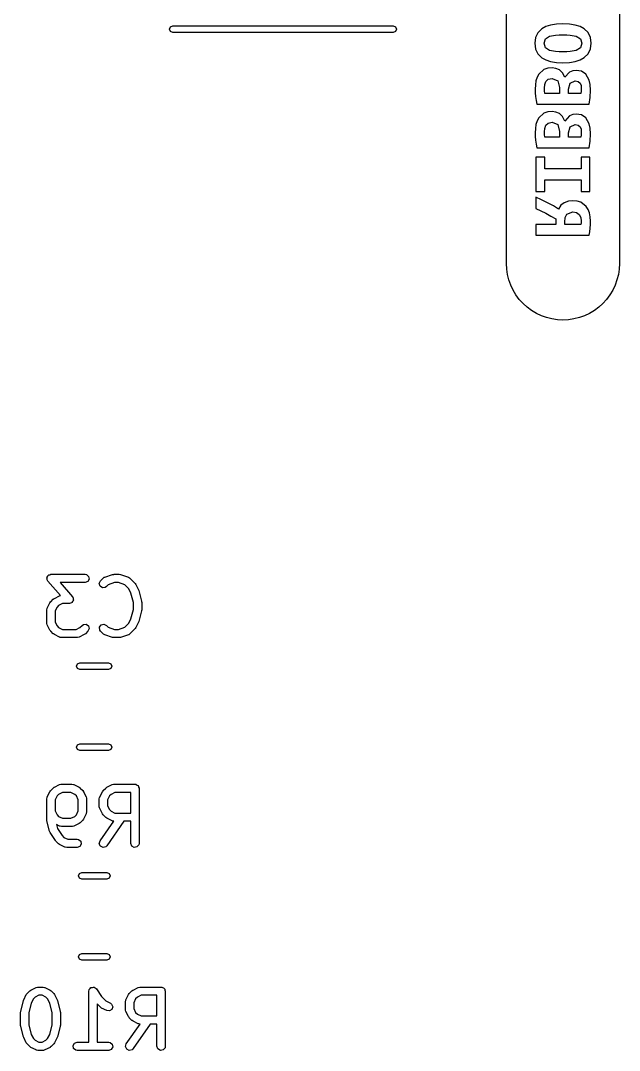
# Model space of a CAD drawing. Extents: x 84 to 124, y -233 to -38.
# Drawn here: x 111.44 to 122.31, y -187.23 to -168.53 of the extents above; entities that cross this region are included whole.
import ezdxf

# ---------------------------------------------------------------- set-up
doc = ezdxf.new("R2010")
doc.units = 0
doc.layers.add('BLACK', color=7, linetype='CONTINUOUS')

msp = doc.modelspace()

# ---------------------------------------------------------------- linework, layer by layer
at = {"layer": 'BLACK', "linetype": 'CONTINUOUS'}
for p, q in [((120.26, -172.942), (120.26, -158.548)), ((122.31, -158.548), (122.31, -172.942)), ((114.145, -168.685), (114.163, -168.643)), ((114.163, -168.643), (114.205, -168.625)), ((114.205, -168.625), (118.205, -168.625)), ((118.205, -168.625), (118.247, -168.643)), ((118.247, -168.643), (118.265, -168.685)), ((120.974, -168.641), (120.902, -168.681)), ((121.062, -168.612), (120.974, -168.641)), ((121.166, -168.595), (121.062, -168.612)), ((121.285, -168.589), (121.166, -168.595)), ((121.404, -168.595), (121.285, -168.589)), ((121.508, -168.612), (121.404, -168.595)), ((121.596, -168.64), (121.508, -168.612)), ((121.668, -168.679), (121.596, -168.64)), ((114.163, -168.727), (114.145, -168.685)), ((114.205, -168.745), (114.163, -168.727)), ((118.205, -168.745), (114.205, -168.745)), ((118.247, -168.727), (118.205, -168.745)), ((118.265, -168.685), (118.247, -168.727)), ((120.83, -168.751), (120.787, -168.838)), ((120.902, -168.681), (120.83, -168.751)), ((120.969, -168.863), (121.043, -168.815)), ((121.043, -168.815), (121.152, -168.793)), ((121.152, -168.793), (121.216, -168.789)), ((121.216, -168.789), (121.285, -168.787)), ((121.285, -168.787), (121.354, -168.789)), ((121.354, -168.789), (121.419, -168.793)), ((121.419, -168.793), (121.528, -168.815)), ((121.528, -168.815), (121.601, -168.862)), ((121.74, -168.749), (121.668, -168.679)), ((121.783, -168.837), (121.74, -168.749)), ((120.787, -168.838), (120.772, -168.941)), ((120.772, -168.941), (120.787, -169.048)), ((120.942, -168.943), (120.969, -168.863)), ((120.969, -169.024), (120.942, -168.943)), ((121.601, -168.862), (121.628, -168.943)), ((121.628, -168.943), (121.601, -169.024)), ((121.798, -168.943), (121.783, -168.837)), ((121.783, -169.046), (121.798, -168.943)), ((120.787, -169.048), (120.83, -169.136)), ((120.83, -169.136), (120.902, -169.206)), ((120.902, -169.206), (120.974, -169.246)), ((121.042, -169.071), (120.969, -169.024)), ((121.151, -169.093), (121.042, -169.071)), ((121.216, -169.097), (121.151, -169.093)), ((121.285, -169.099), (121.216, -169.097)), ((121.354, -169.097), (121.285, -169.099)), ((121.418, -169.093), (121.354, -169.097)), ((121.527, -169.071), (121.418, -169.093)), ((121.601, -169.024), (121.527, -169.071)), ((121.596, -169.244), (121.668, -169.203)), ((121.668, -169.203), (121.74, -169.133)), ((121.74, -169.133), (121.783, -169.046)), ((120.974, -169.246), (121.062, -169.274)), ((121.09, -169.389), (121.008, -169.397)), ((121.062, -169.274), (121.166, -169.291)), ((121.156, -169.398), (121.09, -169.389)), ((121.166, -169.291), (121.285, -169.297)), ((121.285, -169.297), (121.404, -169.291)), ((121.404, -169.291), (121.508, -169.274)), ((121.508, -169.274), (121.596, -169.244)), ((120.815, -169.557), (120.795, -169.623)), ((120.846, -169.501), (120.815, -169.557)), ((120.941, -169.419), (120.846, -169.501)), ((121.008, -169.397), (120.941, -169.419)), ((121.019, -169.597), (121.09, -169.581)), ((121.09, -169.581), (121.192, -169.626)), ((121.22, -169.425), (121.156, -169.398)), ((121.275, -169.477), (121.22, -169.425)), ((121.318, -169.561), (121.275, -169.477)), ((121.404, -169.469), (121.318, -169.561)), ((121.462, -169.444), (121.404, -169.469)), ((121.528, -169.435), (121.462, -169.444)), ((121.62, -169.449), (121.528, -169.435)), ((121.703, -169.503), (121.62, -169.449)), ((121.764, -169.613), (121.703, -169.503)), ((120.784, -169.696), (120.78, -169.775)), ((120.795, -169.623), (120.784, -169.696)), ((120.95, -169.759), (120.956, -169.694)), ((120.952, -169.807), (120.95, -169.759)), ((120.956, -169.694), (120.976, -169.638)), ((120.976, -169.638), (121.019, -169.597)), ((121.192, -169.626), (121.223, -169.748)), ((121.223, -169.748), (121.223, -169.853)), ((121.385, -169.776), (121.418, -169.664)), ((121.418, -169.664), (121.507, -169.626)), ((121.507, -169.626), (121.564, -169.637)), ((121.564, -169.637), (121.597, -169.667)), ((121.597, -169.667), (121.613, -169.711)), ((121.613, -169.711), (121.617, -169.764)), ((121.617, -169.764), (121.615, -169.81)), ((121.781, -169.693), (121.764, -169.613)), ((121.787, -169.794), (121.781, -169.693)), ((120.78, -169.775), (120.782, -169.841)), ((120.782, -169.841), (120.787, -169.91)), ((120.787, -169.91), (120.796, -169.979)), ((120.956, -169.853), (120.952, -169.807)), ((121.223, -169.853), (120.956, -169.853)), ((121.385, -169.853), (121.385, -169.776)), ((121.61, -169.853), (121.385, -169.853)), ((121.615, -169.81), (121.61, -169.853)), ((121.763, -170.048), (121.78, -169.926)), ((121.78, -169.926), (121.787, -169.794)), ((120.796, -169.979), (120.809, -170.048)), ((120.809, -170.048), (121.763, -170.048)), ((120.846, -170.295), (120.815, -170.351)), ((120.941, -170.213), (120.846, -170.295)), ((121.008, -170.19), (120.941, -170.213)), ((121.09, -170.183), (121.008, -170.19)), ((121.156, -170.192), (121.09, -170.183)), ((121.22, -170.219), (121.156, -170.192)), ((121.275, -170.27), (121.22, -170.219)), ((121.318, -170.354), (121.275, -170.27)), ((121.404, -170.263), (121.318, -170.354)), ((121.462, -170.237), (121.404, -170.263)), ((121.528, -170.229), (121.462, -170.237)), ((121.62, -170.243), (121.528, -170.229)), ((121.703, -170.297), (121.62, -170.243)), ((121.764, -170.407), (121.703, -170.297)), ((120.784, -170.49), (120.78, -170.569)), ((120.795, -170.417), (120.784, -170.49)), ((120.815, -170.351), (120.795, -170.417)), ((120.95, -170.553), (120.956, -170.488)), ((120.956, -170.488), (120.976, -170.431)), ((120.976, -170.431), (121.019, -170.391)), ((121.019, -170.391), (121.09, -170.375)), ((121.09, -170.375), (121.192, -170.42)), ((121.192, -170.42), (121.223, -170.542)), ((121.385, -170.57), (121.418, -170.457)), ((121.418, -170.457), (121.507, -170.419)), ((121.507, -170.419), (121.564, -170.431)), ((121.564, -170.431), (121.597, -170.461)), ((121.597, -170.461), (121.613, -170.505)), ((121.613, -170.505), (121.617, -170.558)), ((121.781, -170.487), (121.764, -170.407)), ((121.787, -170.588), (121.781, -170.487)), ((120.78, -170.569), (120.782, -170.635)), ((120.782, -170.635), (120.787, -170.704)), ((120.952, -170.601), (120.95, -170.553)), ((120.956, -170.646), (120.952, -170.601)), ((121.223, -170.646), (120.956, -170.646)), ((121.223, -170.542), (121.223, -170.646)), ((121.385, -170.646), (121.385, -170.57)), ((121.61, -170.646), (121.385, -170.646)), ((121.615, -170.604), (121.61, -170.646)), ((121.617, -170.558), (121.615, -170.604)), ((121.78, -170.719), (121.787, -170.588)), ((120.787, -170.704), (120.796, -170.773)), ((120.796, -170.773), (120.809, -170.842)), ((120.809, -170.842), (121.763, -170.842)), ((121.763, -170.842), (121.78, -170.719)), ((120.955, -171.012), (120.793, -171.012)), ((120.793, -171.012), (120.793, -171.635)), ((120.955, -171.224), (120.955, -171.012)), ((121.776, -171.012), (121.614, -171.012)), ((121.614, -171.012), (121.614, -171.224)), ((121.776, -171.635), (121.776, -171.012)), ((121.614, -171.224), (120.955, -171.224)), ((120.955, -171.635), (120.955, -171.421)), ((120.955, -171.421), (121.614, -171.421)), ((121.614, -171.421), (121.614, -171.635)), ((120.793, -171.635), (120.955, -171.635)), ((121.614, -171.635), (121.776, -171.635)), ((120.897, -171.784), (120.793, -171.739)), ((120.793, -171.739), (120.793, -171.943)), ((121.006, -171.839), (120.897, -171.784)), ((121.383, -171.812), (121.309, -171.839)), ((121.464, -171.804), (121.383, -171.812)), ((121.542, -171.81), (121.464, -171.804)), ((121.608, -171.83), (121.542, -171.81)), ((120.793, -171.943), (120.886, -171.983)), ((120.886, -171.983), (120.976, -172.028)), ((121.111, -171.897), (121.006, -171.839)), ((121.202, -171.955), (121.111, -171.897)), ((121.247, -171.885), (121.202, -171.955)), ((121.309, -171.839), (121.247, -171.885)), ((121.356, -172.047), (121.466, -172.002)), ((121.466, -172.002), (121.533, -172.014)), ((121.709, -171.905), (121.608, -171.83)), ((121.743, -171.959), (121.709, -171.905)), ((121.768, -172.023), (121.743, -171.959)), ((120.976, -172.028), (121.065, -172.079)), ((121.065, -172.079), (121.155, -172.132)), ((121.155, -172.132), (121.155, -172.234)), ((121.317, -172.191), (121.326, -172.105)), ((121.317, -172.234), (121.317, -172.191)), ((121.326, -172.105), (121.356, -172.047)), ((121.533, -172.014), (121.58, -172.05)), ((121.58, -172.05), (121.608, -172.105)), ((121.608, -172.105), (121.617, -172.175)), ((121.617, -172.175), (121.616, -172.202)), ((121.782, -172.095), (121.768, -172.023)), ((121.787, -172.175), (121.782, -172.095)), ((121.785, -172.231), (121.787, -172.175)), ((121.155, -172.234), (120.793, -172.234)), ((120.793, -172.234), (120.793, -172.429)), ((121.612, -172.234), (121.317, -172.234)), ((121.616, -172.202), (121.612, -172.234)), ((121.761, -172.429), (121.773, -172.366)), ((121.773, -172.366), (121.781, -172.297)), ((121.781, -172.297), (121.785, -172.231)), ((120.793, -172.429), (121.761, -172.429)), ((120.265, -173.042), (120.26, -172.942)), ((122.31, -172.942), (122.305, -173.042)), ((120.279, -173.142), (120.265, -173.042)), ((122.305, -173.042), (122.291, -173.142)), ((120.304, -173.239), (120.279, -173.142)), ((120.338, -173.334), (120.304, -173.239)), ((122.266, -173.239), (122.232, -173.334)), ((122.291, -173.142), (122.266, -173.239)), ((120.381, -173.425), (120.338, -173.334)), ((120.432, -173.511), (120.381, -173.425)), ((122.189, -173.425), (122.138, -173.511)), ((122.232, -173.334), (122.189, -173.425)), ((120.492, -173.592), (120.432, -173.511)), ((120.56, -173.667), (120.492, -173.592)), ((120.634, -173.734), (120.56, -173.667)), ((122.01, -173.667), (121.936, -173.734)), ((122.078, -173.592), (122.01, -173.667)), ((122.138, -173.511), (122.078, -173.592)), ((120.715, -173.794), (120.634, -173.734)), ((120.802, -173.846), (120.715, -173.794)), ((120.893, -173.889), (120.802, -173.846)), ((121.768, -173.846), (121.677, -173.889)), ((121.855, -173.794), (121.768, -173.846)), ((121.936, -173.734), (121.855, -173.794)), ((120.987, -173.923), (120.893, -173.889)), ((121.085, -173.947), (120.987, -173.923)), ((121.184, -173.962), (121.085, -173.947)), ((121.285, -173.967), (121.184, -173.962)), ((121.386, -173.962), (121.285, -173.967)), ((121.485, -173.947), (121.386, -173.962)), ((121.583, -173.923), (121.485, -173.947)), ((121.677, -173.889), (121.583, -173.923)), ((111.916, -178.646), (111.919, -178.641)), ((111.92, -178.666), (111.916, -178.646)), ((111.919, -178.635), (111.932, -178.619)), ((111.919, -178.641), (111.919, -178.635)), ((111.92, -178.686), (111.92, -178.666)), ((111.925, -178.694), (111.92, -178.686)), ((111.925, -178.697), (111.925, -178.694)), ((111.928, -178.699), (111.925, -178.697)), ((111.934, -178.709), (111.928, -178.699)), ((111.932, -178.619), (111.942, -178.602)), ((112.162, -178.969), (111.934, -178.709)), ((111.942, -178.602), (111.948, -178.6)), ((111.948, -178.6), (111.951, -178.595)), ((111.951, -178.595), (111.971, -178.591)), ((111.971, -178.591), (111.99, -178.584)), ((111.99, -178.584), (112.609, -178.584)), ((112.609, -178.734), (112.156, -178.734)), ((112.156, -178.734), (112.38, -178.991)), ((112.609, -178.584), (112.635, -178.589)), ((112.658, -178.717), (112.609, -178.734)), ((112.635, -178.589), (112.674, -178.622)), ((112.683, -178.672), (112.658, -178.717)), ((112.674, -178.622), (112.683, -178.672)), ((112.868, -178.748), (112.89, -178.702)), ((112.89, -178.702), (112.937, -178.654)), ((112.937, -178.654), (112.959, -178.639)), ((112.959, -178.639), (112.963, -178.639)), ((112.963, -178.639), (112.967, -178.636)), ((112.967, -178.636), (113.109, -178.588)), ((113.145, -178.734), (113.031, -178.773)), ((113.109, -178.588), (113.132, -178.585)), ((113.132, -178.585), (113.133, -178.584)), ((113.133, -178.584), (113.228, -178.584)), ((113.216, -178.734), (113.145, -178.734)), ((113.331, -178.773), (113.216, -178.734)), ((113.228, -178.584), (113.25, -178.588)), ((113.25, -178.588), (113.252, -178.588)), ((113.252, -178.588), (113.395, -178.636)), ((113.395, -178.636), (113.418, -178.648)), ((113.418, -178.648), (113.42, -178.652)), ((113.42, -178.652), (113.424, -178.654)), ((113.424, -178.654), (113.52, -178.749)), ((112.881, -178.798), (112.868, -178.748)), ((112.923, -178.827), (112.881, -178.798)), ((112.974, -178.823), (112.923, -178.827)), ((112.996, -178.808), (112.974, -178.823)), ((113.031, -178.773), (112.996, -178.808)), ((113.405, -178.847), (113.331, -178.773)), ((113.443, -178.924), (113.405, -178.847)), ((113.487, -179.097), (113.443, -178.924)), ((113.52, -178.749), (113.532, -178.768)), ((113.532, -178.768), (113.534, -178.769)), ((113.534, -178.769), (113.581, -178.864)), ((113.581, -178.864), (113.585, -178.876)), ((113.585, -178.876), (113.587, -178.879)), ((113.587, -178.879), (113.634, -179.07)), ((111.923, -179.197), (111.971, -179.102)), ((111.971, -179.102), (111.984, -179.084)), ((111.984, -179.084), (111.985, -179.083)), ((111.985, -179.083), (112.032, -179.035)), ((112.032, -179.035), (112.051, -179.022)), ((112.051, -179.022), (112.052, -179.021)), ((112.052, -179.021), (112.147, -178.973)), ((112.198, -179.115), (112.13, -179.15)), ((112.147, -178.973), (112.162, -178.969)), ((112.324, -179.115), (112.198, -179.115)), ((112.343, -179.108), (112.324, -179.115)), ((112.362, -179.104), (112.343, -179.108)), ((112.366, -179.1), (112.362, -179.104)), ((112.372, -179.098), (112.366, -179.1)), ((112.382, -179.08), (112.372, -179.098)), ((112.38, -178.991), (112.386, -179.001)), ((112.395, -179.065), (112.382, -179.08)), ((112.386, -179.001), (112.389, -179.003)), ((112.389, -179.003), (112.389, -179.006)), ((112.389, -179.006), (112.394, -179.013)), ((112.394, -179.013), (112.394, -179.033)), ((112.394, -179.033), (112.397, -179.053)), ((112.397, -179.053), (112.394, -179.059)), ((112.394, -179.059), (112.395, -179.065)), ((113.487, -179.222), (113.487, -179.097)), ((113.634, -179.07), (113.636, -179.085)), ((113.636, -179.085), (113.637, -179.088)), ((113.637, -179.088), (113.637, -179.231)), ((111.915, -179.231), (111.92, -179.205)), ((111.915, -179.469), (111.915, -179.231)), ((111.92, -179.205), (111.923, -179.202)), ((111.923, -179.202), (111.923, -179.197)), ((112.1, -179.18), (112.065, -179.249)), ((112.065, -179.249), (112.065, -179.451)), ((112.13, -179.15), (112.1, -179.18)), ((113.443, -179.395), (113.487, -179.222)), ((113.634, -179.249), (113.587, -179.439)), ((113.637, -179.231), (113.634, -179.246)), ((113.634, -179.246), (113.634, -179.249)), ((111.917, -179.473), (111.915, -179.469)), ((111.916, -179.477), (111.917, -179.473)), ((111.923, -179.502), (111.916, -179.477)), ((112.065, -179.451), (112.1, -179.52)), ((112.9, -179.503), (112.949, -179.489)), ((112.949, -179.489), (112.996, -179.511)), ((113.331, -179.546), (113.405, -179.472)), ((113.405, -179.472), (113.443, -179.395)), ((113.581, -179.455), (113.534, -179.55)), ((113.582, -179.451), (113.581, -179.455)), ((113.587, -179.439), (113.582, -179.451)), ((111.971, -179.598), (111.923, -179.502)), ((111.972, -179.599), (111.971, -179.598)), ((111.985, -179.617), (111.972, -179.599)), ((112.032, -179.665), (111.985, -179.617)), ((112.034, -179.665), (112.032, -179.665)), ((112.052, -179.679), (112.034, -179.665)), ((112.1, -179.52), (112.13, -179.55)), ((112.13, -179.55), (112.198, -179.584)), ((112.198, -179.584), (112.449, -179.584)), ((112.449, -179.584), (112.517, -179.55)), ((112.517, -179.55), (112.556, -179.511)), ((112.556, -179.511), (112.578, -179.496)), ((112.578, -179.496), (112.629, -179.492)), ((112.596, -179.678), (112.595, -179.679)), ((112.615, -179.665), (112.596, -179.678)), ((112.662, -179.617), (112.615, -179.665)), ((112.629, -179.492), (112.671, -179.521)), ((112.684, -179.571), (112.662, -179.617)), ((112.671, -179.521), (112.684, -179.571)), ((112.87, -179.545), (112.9, -179.503)), ((112.875, -179.596), (112.87, -179.545)), ((112.89, -179.617), (112.875, -179.596)), ((112.937, -179.665), (112.89, -179.617)), ((112.941, -179.667), (112.937, -179.665)), ((112.944, -179.671), (112.941, -179.667)), ((112.967, -179.683), (112.944, -179.671)), ((112.996, -179.511), (113.031, -179.546)), ((113.031, -179.546), (113.145, -179.584)), ((113.145, -179.584), (113.216, -179.584)), ((113.216, -179.584), (113.331, -179.546)), ((113.424, -179.665), (113.403, -179.68)), ((113.52, -179.57), (113.424, -179.665)), ((113.534, -179.55), (113.52, -179.568)), ((113.52, -179.568), (113.52, -179.57)), ((112.147, -179.726), (112.052, -179.679)), ((112.152, -179.727), (112.147, -179.726)), ((112.155, -179.73), (112.152, -179.727)), ((112.181, -179.734), (112.155, -179.73)), ((112.466, -179.734), (112.181, -179.734)), ((112.471, -179.733), (112.466, -179.734)), ((112.475, -179.734), (112.471, -179.733)), ((112.5, -179.726), (112.475, -179.734)), ((112.595, -179.679), (112.5, -179.726)), ((113.109, -179.731), (112.967, -179.683)), ((113.111, -179.73), (113.109, -179.731)), ((113.133, -179.734), (113.111, -179.73)), ((113.228, -179.734), (113.133, -179.734)), ((113.23, -179.734), (113.228, -179.734)), ((113.252, -179.731), (113.23, -179.734)), ((113.395, -179.683), (113.252, -179.731)), ((113.398, -179.68), (113.395, -179.683)), ((113.403, -179.68), (113.398, -179.68)), ((112.455, -180.25), (112.472, -180.208)), ((112.472, -180.208), (112.515, -180.19)), ((112.515, -180.19), (113.037, -180.19)), ((113.037, -180.19), (113.08, -180.208)), ((113.08, -180.208), (113.097, -180.25)), ((112.472, -180.292), (112.455, -180.25)), ((112.515, -180.31), (112.472, -180.292)), ((113.037, -180.31), (112.515, -180.31)), ((113.08, -180.292), (113.037, -180.31)), ((113.097, -180.25), (113.08, -180.292)), ((112.455, -181.72), (112.472, -181.678)), ((112.472, -181.762), (112.455, -181.72)), ((112.472, -181.678), (112.515, -181.66)), ((112.515, -181.66), (113.037, -181.66)), ((113.037, -181.66), (113.08, -181.678)), ((113.08, -181.678), (113.097, -181.72)), ((113.097, -181.72), (113.08, -181.762)), ((112.515, -181.78), (112.472, -181.762)), ((113.037, -181.78), (112.515, -181.78)), ((113.08, -181.762), (113.037, -181.78)), ((111.985, -182.512), (112.032, -182.464)), ((112.032, -182.464), (112.051, -182.451)), ((112.051, -182.451), (112.052, -182.45)), ((112.052, -182.45), (112.147, -182.402)), ((112.147, -182.402), (112.172, -182.395)), ((112.172, -182.395), (112.177, -182.396)), ((112.177, -182.396), (112.181, -182.394)), ((112.181, -182.394), (112.371, -182.394)), ((112.371, -182.394), (112.397, -182.399)), ((112.397, -182.399), (112.4, -182.402)), ((112.4, -182.402), (112.405, -182.402)), ((112.405, -182.402), (112.5, -182.45)), ((112.5, -182.45), (112.518, -182.463)), ((112.518, -182.463), (112.52, -182.464)), ((112.52, -182.464), (112.567, -182.512)), ((112.937, -182.512), (112.985, -182.464)), ((112.985, -182.464), (113.003, -182.451)), ((113.003, -182.451), (113.004, -182.45)), ((113.004, -182.45), (113.1, -182.402)), ((113.1, -182.402), (113.125, -182.395)), ((113.125, -182.395), (113.129, -182.396)), ((113.129, -182.396), (113.133, -182.394)), ((113.133, -182.394), (113.514, -182.394)), ((113.514, -182.394), (113.524, -182.396)), ((113.524, -182.396), (113.527, -182.396)), ((113.527, -182.396), (113.53, -182.397)), ((113.53, -182.397), (113.54, -182.399)), ((113.54, -182.399), (113.555, -182.411)), ((113.555, -182.411), (113.572, -182.421)), ((113.572, -182.421), (113.574, -182.428)), ((113.574, -182.428), (113.579, -182.432)), ((113.579, -182.432), (113.582, -182.451)), ((113.582, -182.451), (113.589, -182.469)), ((113.589, -182.469), (113.589, -183.469)), ((111.915, -182.66), (111.92, -182.634)), ((111.915, -183.041), (111.915, -182.66)), ((111.92, -182.634), (111.923, -182.631)), ((111.923, -182.626), (111.971, -182.531)), ((111.923, -182.631), (111.923, -182.626)), ((111.971, -182.531), (111.984, -182.513)), ((111.984, -182.513), (111.985, -182.512)), ((112.1, -182.609), (112.065, -182.678)), ((112.13, -182.579), (112.1, -182.609)), ((112.198, -182.544), (112.13, -182.579)), ((112.354, -182.544), (112.198, -182.544)), ((112.422, -182.579), (112.354, -182.544)), ((112.452, -182.609), (112.422, -182.579)), ((112.487, -182.678), (112.452, -182.609)), ((112.567, -182.512), (112.58, -182.53)), ((112.58, -182.53), (112.581, -182.531)), ((112.581, -182.531), (112.629, -182.626)), ((112.629, -182.626), (112.636, -182.651)), ((112.636, -182.651), (112.635, -182.656)), ((112.635, -182.656), (112.637, -182.66)), ((112.637, -182.66), (112.637, -182.898)), ((112.868, -182.66), (112.872, -182.634)), ((112.868, -182.803), (112.868, -182.66)), ((112.872, -182.634), (112.875, -182.631)), ((112.875, -182.631), (112.876, -182.626)), ((112.876, -182.626), (112.923, -182.531)), ((112.923, -182.531), (112.937, -182.513)), ((112.937, -182.513), (112.937, -182.512)), ((113.052, -182.609), (113.018, -182.678)), ((113.082, -182.579), (113.052, -182.609)), ((113.151, -182.544), (113.082, -182.579)), ((113.439, -182.544), (113.151, -182.544)), ((113.439, -182.918), (113.439, -182.544)), ((112.065, -182.678), (112.065, -182.88)), ((112.487, -182.88), (112.487, -182.678)), ((112.869, -182.807), (112.868, -182.803)), ((112.868, -182.811), (112.869, -182.807)), ((112.876, -182.836), (112.868, -182.811)), ((112.923, -182.931), (112.876, -182.836)), ((113.018, -182.678), (113.018, -182.785)), ((113.018, -182.785), (113.052, -182.854)), ((113.052, -182.854), (113.082, -182.884)), ((111.916, -183.044), (111.915, -183.041)), ((112.065, -182.88), (112.1, -182.949)), ((112.1, -182.949), (112.13, -182.979)), ((112.13, -182.979), (112.198, -183.013)), ((112.198, -183.013), (112.354, -183.013)), ((112.354, -183.013), (112.422, -182.979)), ((112.422, -182.979), (112.452, -182.949)), ((112.452, -182.949), (112.487, -182.88)), ((112.581, -183.027), (112.568, -183.045)), ((112.629, -182.931), (112.581, -183.027)), ((112.632, -182.924), (112.629, -182.927)), ((112.629, -182.927), (112.629, -182.931)), ((112.637, -182.898), (112.632, -182.924)), ((112.924, -182.933), (112.923, -182.931)), ((112.937, -182.951), (112.924, -182.933)), ((112.985, -182.999), (112.937, -182.951)), ((112.986, -182.999), (112.985, -182.999)), ((113.004, -183.013), (112.986, -182.999)), ((113.1, -183.06), (113.004, -183.013)), ((113.082, -182.884), (113.151, -182.918)), ((113.151, -182.918), (113.439, -182.918)), ((111.918, -183.059), (111.916, -183.044)), ((111.965, -183.249), (111.918, -183.059)), ((112.147, -183.156), (112.089, -183.126)), ((112.089, -183.126), (112.108, -183.2)), ((112.108, -183.2), (112.191, -183.326)), ((112.152, -183.156), (112.147, -183.156)), ((112.155, -183.159), (112.152, -183.156)), ((112.181, -183.163), (112.155, -183.159)), ((112.371, -183.163), (112.181, -183.163)), ((112.375, -183.162), (112.371, -183.163)), ((112.38, -183.163), (112.375, -183.162)), ((112.405, -183.156), (112.38, -183.163)), ((112.5, -183.108), (112.405, -183.156)), ((112.501, -183.107), (112.5, -183.108)), ((112.52, -183.094), (112.501, -183.107)), ((112.567, -183.046), (112.52, -183.094)), ((112.568, -183.045), (112.567, -183.046)), ((112.881, -183.426), (113.132, -183.068)), ((113.315, -183.068), (113.004, -183.512)), ((113.104, -183.061), (113.1, -183.06)), ((113.107, -183.064), (113.104, -183.061)), ((113.132, -183.068), (113.107, -183.064)), ((113.439, -183.068), (113.315, -183.068)), ((113.439, -183.469), (113.439, -183.068)), ((111.965, -183.25), (111.965, -183.249)), ((111.975, -183.273), (111.965, -183.25)), ((112.071, -183.416), (111.975, -183.273)), ((112.074, -183.418), (112.071, -183.416)), ((112.191, -183.326), (112.225, -183.36)), ((112.225, -183.36), (112.294, -183.394)), ((112.294, -183.394), (112.466, -183.394)), ((112.466, -183.394), (112.492, -183.399)), ((112.492, -183.399), (112.531, -183.432)), ((112.08, -183.427), (112.074, -183.418)), ((112.128, -183.475), (112.08, -183.427)), ((112.129, -183.475), (112.128, -183.475)), ((112.147, -183.489), (112.129, -183.475)), ((112.242, -183.536), (112.147, -183.489)), ((112.247, -183.537), (112.242, -183.536)), ((112.25, -183.54), (112.247, -183.537)), ((112.276, -183.544), (112.25, -183.54)), ((112.466, -183.544), (112.276, -183.544)), ((112.515, -183.527), (112.466, -183.544)), ((112.54, -183.482), (112.515, -183.527)), ((112.531, -183.432), (112.54, -183.482)), ((112.868, -183.476), (112.881, -183.426)), ((112.89, -183.522), (112.868, -183.476)), ((112.936, -183.544), (112.89, -183.522)), ((112.986, -183.531), (112.936, -183.544)), ((113.004, -183.512), (112.986, -183.531)), ((113.457, -183.518), (113.439, -183.469)), ((113.501, -183.543), (113.457, -183.518)), ((113.552, -183.534), (113.501, -183.543)), ((113.585, -183.495), (113.552, -183.534)), ((113.589, -183.469), (113.585, -183.495)), ((112.489, -184.06), (112.507, -184.018)), ((112.507, -184.102), (112.489, -184.06)), ((112.507, -184.018), (112.549, -184)), ((112.549, -184.12), (112.507, -184.102)), ((112.549, -184), (113.003, -184)), ((113.003, -184.12), (112.549, -184.12)), ((113.003, -184), (113.045, -184.018)), ((113.045, -184.102), (113.003, -184.12)), ((113.045, -184.018), (113.063, -184.06)), ((113.063, -184.06), (113.045, -184.102)), ((112.507, -185.488), (112.549, -185.47)), ((112.549, -185.47), (113.003, -185.47)), ((113.003, -185.47), (113.045, -185.488)), ((112.489, -185.53), (112.507, -185.488)), ((112.507, -185.572), (112.489, -185.53)), ((112.549, -185.59), (112.507, -185.572)), ((113.003, -185.59), (112.549, -185.59)), ((113.045, -185.572), (113.003, -185.59)), ((113.045, -185.488), (113.063, -185.53)), ((113.063, -185.53), (113.045, -185.572)), ((111.495, -186.31), (111.542, -186.215)), ((111.542, -186.215), (111.556, -186.197)), ((111.556, -186.196), (111.604, -186.148)), ((111.556, -186.197), (111.556, -186.196)), ((111.604, -186.148), (111.622, -186.135)), ((111.622, -186.135), (111.623, -186.134)), ((111.623, -186.134), (111.719, -186.086)), ((111.719, -186.086), (111.744, -186.079)), ((111.744, -186.079), (111.748, -186.08)), ((111.748, -186.08), (111.752, -186.078)), ((111.752, -186.078), (111.847, -186.078)), ((111.847, -186.078), (111.873, -186.083)), ((111.873, -186.083), (111.877, -186.086)), ((111.877, -186.086), (111.881, -186.086)), ((111.881, -186.086), (111.976, -186.134)), ((111.976, -186.134), (111.994, -186.147)), ((111.994, -186.147), (111.996, -186.148)), ((111.996, -186.148), (112.043, -186.196)), ((112.043, -186.196), (112.056, -186.214)), ((112.056, -186.214), (112.057, -186.215)), ((112.057, -186.215), (112.105, -186.31)), ((112.677, -186.153), (112.682, -186.128)), ((112.677, -187.078), (112.677, -186.153)), ((112.682, -186.128), (112.684, -186.124)), ((112.684, -186.124), (112.685, -186.12)), ((112.685, -186.12), (112.701, -186.105)), ((112.701, -186.105), (112.715, -186.088)), ((112.715, -186.088), (112.719, -186.088)), ((112.719, -186.088), (112.722, -186.085)), ((112.722, -186.085), (112.744, -186.083)), ((112.744, -186.083), (112.765, -186.08)), ((112.765, -186.08), (112.769, -186.082)), ((112.769, -186.082), (112.773, -186.081)), ((112.773, -186.081), (112.791, -186.094)), ((112.791, -186.094), (112.81, -186.105)), ((112.81, -186.105), (112.811, -186.109)), ((112.811, -186.109), (112.815, -186.112)), ((112.815, -186.112), (112.906, -186.248)), ((113.352, -186.31), (113.399, -186.215)), ((113.399, -186.215), (113.413, -186.197)), ((113.413, -186.196), (113.461, -186.148)), ((113.413, -186.197), (113.413, -186.196)), ((113.461, -186.148), (113.479, -186.135)), ((113.479, -186.135), (113.481, -186.134)), ((113.481, -186.134), (113.576, -186.086)), ((113.576, -186.086), (113.601, -186.079)), ((113.601, -186.079), (113.605, -186.08)), ((113.605, -186.08), (113.609, -186.078)), ((113.609, -186.078), (113.99, -186.078)), ((113.99, -186.078), (114, -186.08)), ((114, -186.08), (114.003, -186.08)), ((114.003, -186.08), (114.006, -186.081)), ((114.006, -186.081), (114.016, -186.083)), ((114.016, -186.083), (114.031, -186.095)), ((114.031, -186.095), (114.048, -186.105)), ((114.048, -186.105), (114.05, -186.112)), ((114.05, -186.112), (114.055, -186.116)), ((114.055, -186.116), (114.059, -186.135)), ((114.059, -186.135), (114.065, -186.153)), ((114.065, -186.153), (114.065, -187.153)), ((111.441, -186.516), (111.489, -186.326)), ((111.489, -186.326), (111.494, -186.314)), ((111.494, -186.314), (111.495, -186.31)), ((111.632, -186.37), (111.589, -186.544)), ((111.671, -186.293), (111.632, -186.37)), ((111.701, -186.263), (111.671, -186.293)), ((111.77, -186.228), (111.701, -186.263)), ((111.83, -186.228), (111.77, -186.228)), ((111.898, -186.263), (111.83, -186.228)), ((111.929, -186.293), (111.898, -186.263)), ((111.967, -186.37), (111.929, -186.293)), ((112.011, -186.544), (111.967, -186.37)), ((112.105, -186.31), (112.109, -186.323)), ((112.109, -186.323), (112.111, -186.326)), ((112.111, -186.326), (112.158, -186.516)), ((112.89, -186.445), (112.827, -186.382)), ((112.827, -186.382), (112.827, -187.078)), ((112.906, -186.248), (112.987, -186.33)), ((112.987, -186.33), (113.071, -186.372)), ((113.071, -186.372), (113.092, -186.388)), ((113.092, -186.388), (113.113, -186.435)), ((113.344, -186.344), (113.348, -186.318)), ((113.344, -186.487), (113.344, -186.344)), ((113.348, -186.318), (113.351, -186.315)), ((113.351, -186.315), (113.352, -186.31)), ((113.528, -186.293), (113.494, -186.362)), ((113.494, -186.362), (113.494, -186.469)), ((113.559, -186.263), (113.528, -186.293)), ((113.627, -186.228), (113.559, -186.263)), ((113.915, -186.228), (113.627, -186.228)), ((113.915, -186.602), (113.915, -186.228)), ((111.439, -186.534), (111.442, -186.52)), ((111.439, -186.772), (111.439, -186.534)), ((111.442, -186.52), (111.441, -186.516)), ((111.589, -186.544), (111.589, -186.763)), ((112.011, -186.763), (112.011, -186.544)), ((112.158, -186.516), (112.159, -186.531)), ((112.159, -186.531), (112.161, -186.534)), ((112.161, -186.534), (112.161, -186.772)), ((112.891, -186.445), (112.89, -186.445)), ((112.909, -186.459), (112.891, -186.445)), ((113.004, -186.506), (112.909, -186.459)), ((113.055, -186.512), (113.004, -186.506)), ((113.098, -186.484), (113.055, -186.512)), ((113.113, -186.435), (113.098, -186.484)), ((113.345, -186.491), (113.344, -186.487)), ((113.344, -186.495), (113.345, -186.491)), ((113.352, -186.52), (113.344, -186.495)), ((113.399, -186.615), (113.352, -186.52)), ((113.494, -186.469), (113.528, -186.538)), ((113.528, -186.538), (113.559, -186.568)), ((113.559, -186.568), (113.627, -186.602)), ((111.44, -186.776), (111.439, -186.772)), ((111.441, -186.791), (111.44, -186.776)), ((111.589, -186.763), (111.632, -186.937)), ((111.967, -186.937), (112.011, -186.763)), ((112.161, -186.772), (112.158, -186.787)), ((113.357, -187.11), (113.608, -186.752)), ((113.401, -186.617), (113.399, -186.615)), ((113.413, -186.635), (113.401, -186.617)), ((113.461, -186.683), (113.413, -186.635)), ((113.463, -186.683), (113.461, -186.683)), ((113.481, -186.697), (113.463, -186.683)), ((113.791, -186.752), (113.48, -187.196)), ((113.576, -186.744), (113.481, -186.697)), ((113.58, -186.745), (113.576, -186.744)), ((113.584, -186.748), (113.58, -186.745)), ((113.608, -186.752), (113.584, -186.748)), ((113.627, -186.602), (113.915, -186.602)), ((113.915, -186.752), (113.791, -186.752)), ((113.915, -187.153), (113.915, -186.752)), ((111.489, -186.981), (111.441, -186.791)), ((111.632, -186.937), (111.671, -187.014)), ((111.929, -187.014), (111.967, -186.937)), ((112.158, -186.791), (112.111, -186.981)), ((112.158, -186.787), (112.158, -186.791)), ((111.491, -186.984), (111.489, -186.981)), ((111.495, -186.996), (111.491, -186.984)), ((111.542, -187.092), (111.495, -186.996)), ((111.543, -187.093), (111.542, -187.092)), ((111.556, -187.111), (111.543, -187.093)), ((111.604, -187.159), (111.556, -187.111)), ((111.671, -187.014), (111.701, -187.044)), ((111.701, -187.044), (111.77, -187.078)), ((111.77, -187.078), (111.83, -187.078)), ((111.83, -187.078), (111.898, -187.044)), ((111.898, -187.044), (111.929, -187.014)), ((112.043, -187.111), (111.996, -187.159)), ((112.044, -187.11), (112.043, -187.111)), ((112.057, -187.092), (112.044, -187.11)), ((112.105, -186.996), (112.057, -187.092)), ((112.111, -186.981), (112.105, -186.993)), ((112.105, -186.993), (112.105, -186.996)), ((112.393, -187.14), (112.418, -187.096)), ((112.402, -187.191), (112.393, -187.14)), ((112.418, -187.096), (112.466, -187.078)), ((112.466, -187.078), (112.677, -187.078)), ((112.827, -187.078), (113.038, -187.078)), ((113.038, -187.078), (113.064, -187.083)), ((113.064, -187.083), (113.103, -187.116)), ((113.103, -187.116), (113.112, -187.166)), ((113.344, -187.16), (113.357, -187.11)), ((113.933, -187.202), (113.915, -187.153)), ((114.065, -187.153), (114.061, -187.179)), ((111.605, -187.159), (111.604, -187.159)), ((111.623, -187.173), (111.605, -187.159)), ((111.719, -187.22), (111.623, -187.173)), ((111.723, -187.221), (111.719, -187.22)), ((111.727, -187.224), (111.723, -187.221)), ((111.752, -187.228), (111.727, -187.224)), ((111.847, -187.228), (111.752, -187.228)), ((111.852, -187.227), (111.847, -187.228)), ((111.856, -187.228), (111.852, -187.227)), ((111.881, -187.22), (111.856, -187.228)), ((111.976, -187.173), (111.881, -187.22)), ((111.977, -187.172), (111.976, -187.173)), ((111.996, -187.159), (111.977, -187.172)), ((112.441, -187.224), (112.402, -187.191)), ((112.466, -187.228), (112.441, -187.224)), ((113.038, -187.228), (112.466, -187.228)), ((113.086, -187.211), (113.038, -187.228)), ((113.112, -187.166), (113.086, -187.211)), ((113.366, -187.206), (113.344, -187.16)), ((113.412, -187.228), (113.366, -187.206)), ((113.462, -187.215), (113.412, -187.228)), ((113.48, -187.196), (113.462, -187.215)), ((113.977, -187.227), (113.933, -187.202)), ((114.028, -187.218), (113.977, -187.227)), ((114.061, -187.179), (114.028, -187.218))]:
    msp.add_line(p, q, dxfattribs=at)

doc.saveas('drawing.dxf')
